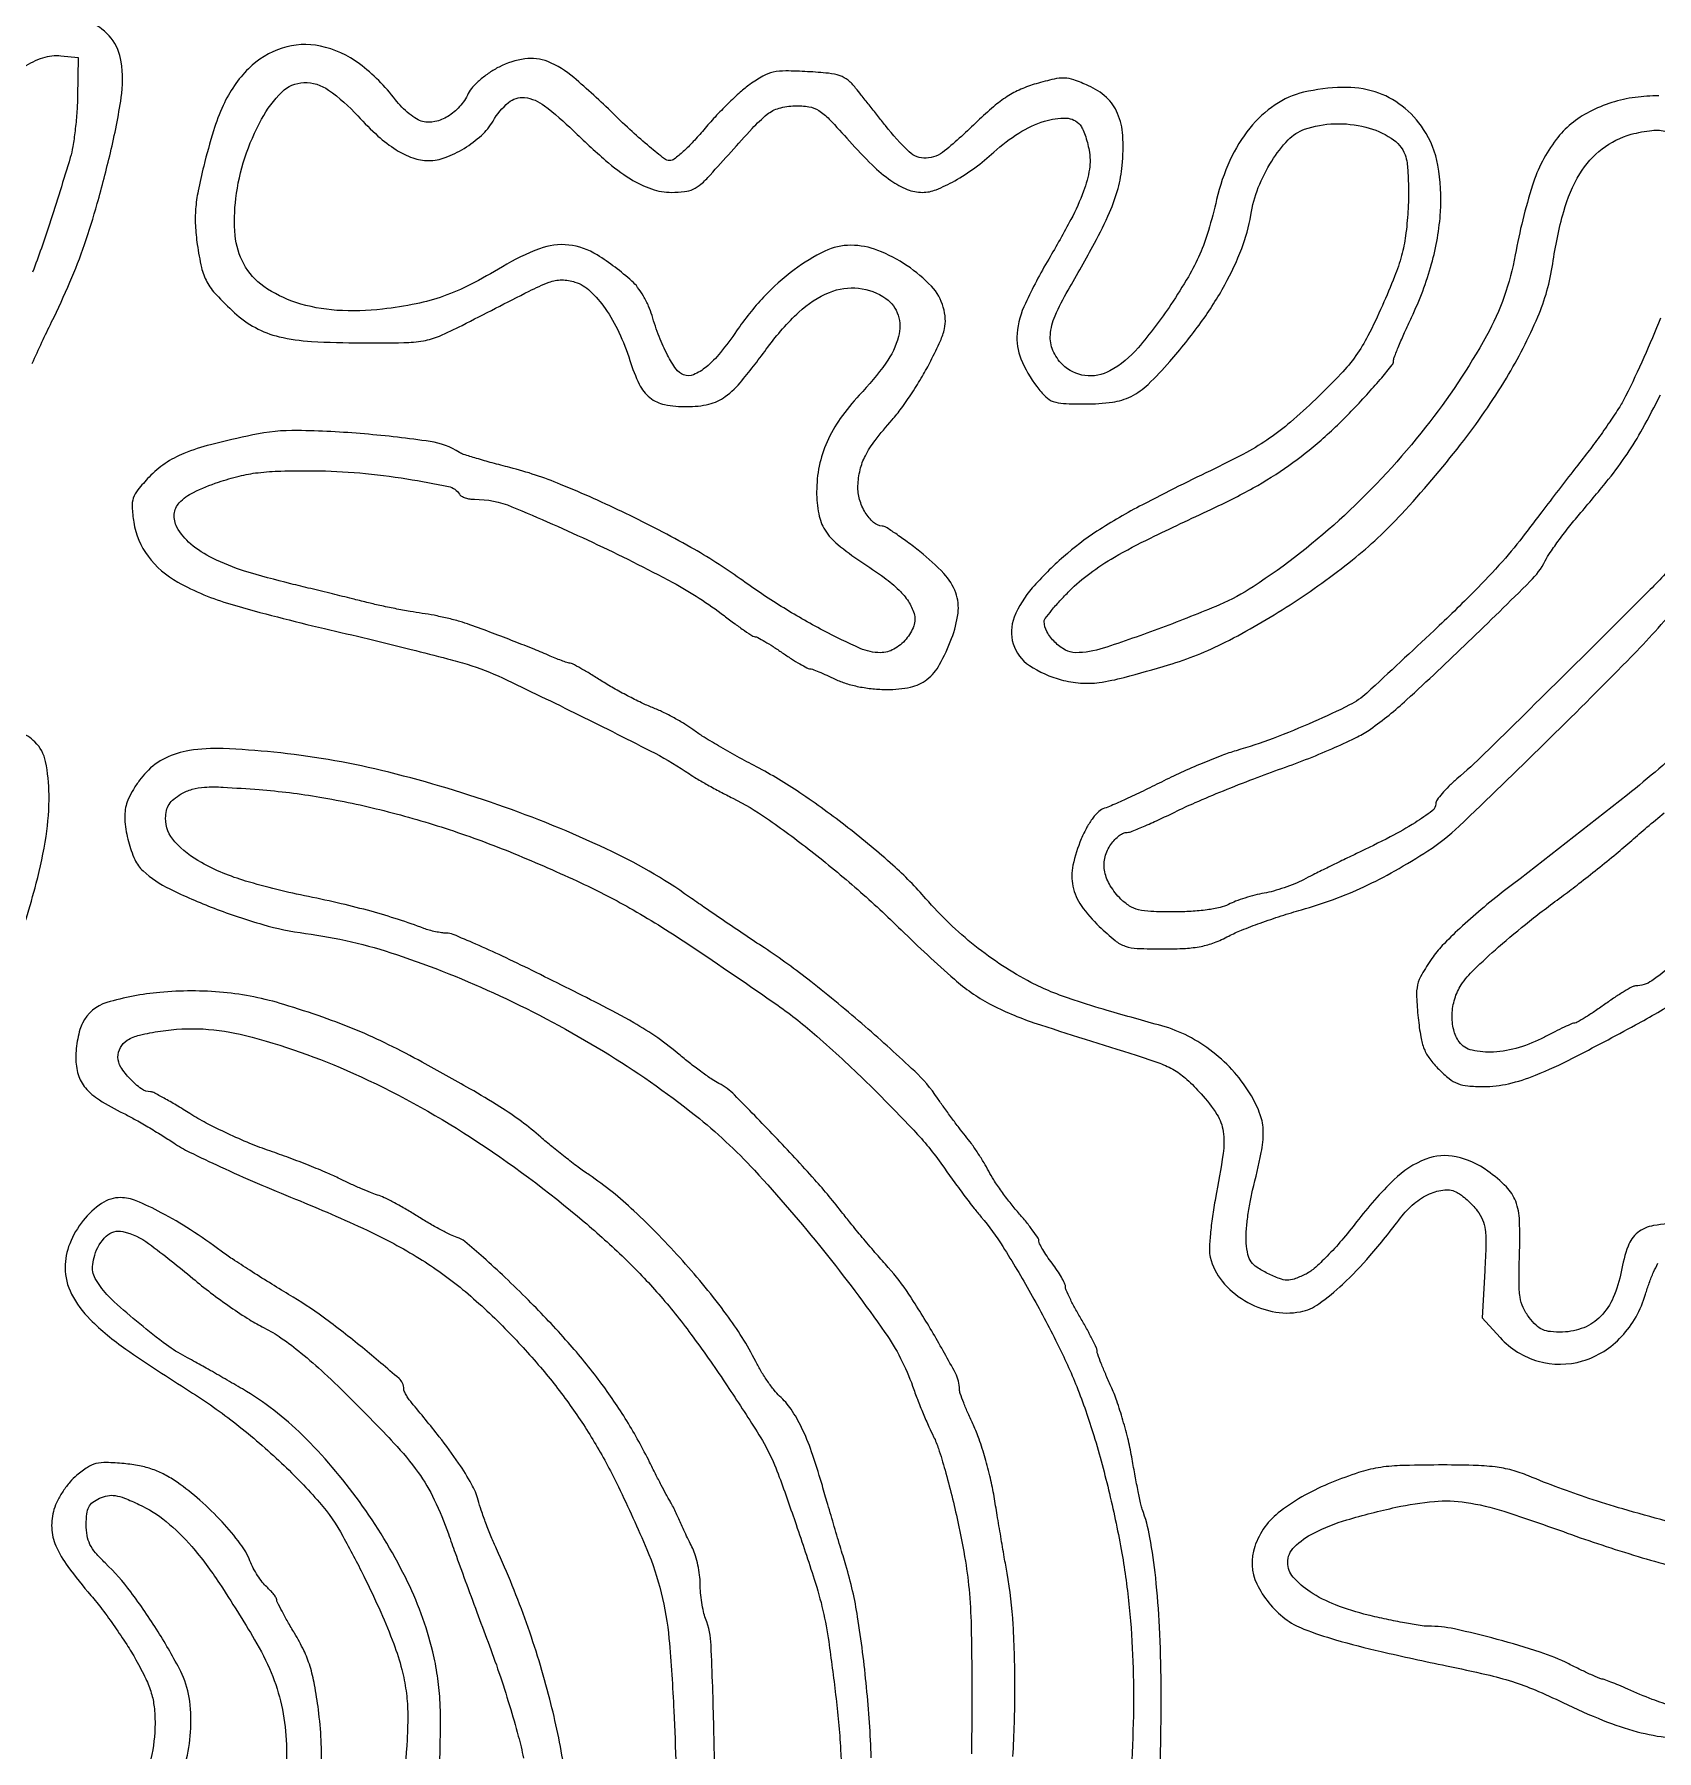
# Model space of a CAD drawing. Extents: x 0 to 2791, y 427 to 2463.
# Drawn here: x 1089.2 to 1395.7, y 1217.5 to 1541.9 of the extents above; entities that cross this region are included whole.
import ezdxf

# ---------------------------------------------------------------- set-up
doc = ezdxf.new("R2010")
doc.units = 0

msp = doc.modelspace()

# ---------------------------------------------------------------- linework, layer by layer
for points in [[(1088.799782, 1479.675, -0.004615), (1090.626497, 1483.687622, -0.005234), (1092.453544, 1487.5, 0.013287), (1095.927694, 1495.059292, 0.017435), (1098.670223, 1502.143661, 0.015948), (1101.085651, 1509.880842, 0.008728), (1103.575135, 1519.5, 0.021204), (1105.612748, 1529.904638, 0.075424), (1105.615616, 1536.678229, 0.128557), (1103.702063, 1541.131384, 0.129856), (1099.860035, 1544.057976, 0.122947)], [(1087.220517, 1535.721212, -0.066427), (1090.814666, 1537.442285, -0.102829), (1094.223721, 1537.815318), (1097.5, 1537.5), (1097.353518, 1530.078678, -0.013353), (1097.207573, 1526.938292, -0.011399), (1096.890081, 1523.639257, -0.01155), (1096.463461, 1520.651684, -0.031745), (1095.981559, 1518.578678, -0.00517), (1092.058965, 1505.996895, -0.01294), (1088.865122, 1496.922899, -0.013113)], [(1396.094999, 1530.236901, 0.036722), (1391.661361, 1529.954076, 0.083846), (1383.017273, 1527.238272, 0.112579), (1376.736331, 1521.991472, 0.085953), (1372.257438, 1513.370861, 0.032784), (1369.000998, 1500.186246, -0.082658), (1363.559876, 1484.879362, -0.040435), (1352.052599, 1467.592331, -0.038328), (1336.716874, 1450.956257, -0.042397), (1319.5, 1437.464448, -0.044667), (1313.090746, 1434.04035, -0.011459), (1302.163333, 1429.695142, -0.009452), (1291.123787, 1425.831592, -0.079604), (1285.933597, 1425, -0.127735), (1283.995889, 1425.503238, -0.068661), (1282.010136, 1426.998131, -0.068742), (1280.50606, 1428.972036, -0.129175), (1280, 1430.898162, -0.164588), (1280.197028, 1431.480498, -0.00923), (1281.400917, 1432.997077, -0.013398), (1282.941978, 1434.767614, -0.009357), (1284.769078, 1436.683345, -0.03838), (1288.592442, 1439.993902, -0.028652), (1293.260037, 1443.049481, -0.017749), (1300.068623, 1446.653565, -0.004376), (1311.5, 1452.071607, 0.018536), (1319.479357, 1456.134063, 0.026409), (1326.212992, 1460.363133, 0.027182), (1332.315682, 1465.177663, 0.02148), (1338.381395, 1471.003776, 0.006468), (1341.300858, 1474.13977, 0.009671), (1343.762035, 1476.960798, 0.005157), (1345.753272, 1479.384665, 0.17099), (1346, 1480.085041, -0.09273), (1346.135505, 1480.809401, -0.005046), (1347.000065, 1482.974269, -0.007712), (1348.100307, 1485.537405, -0.005545), (1349.404478, 1488.366256, 0.042297), (1353.188026, 1498.463077, 0.052471), (1354.87614, 1508.348189, 0.05978), (1354.392107, 1517.120256, 0.102876), (1351.691616, 1523.889813, 0.079913), (1347.608401, 1528.325099, 0.092008), (1342.522518, 1530.996945, 0.081935), (1336.335229, 1531.848144, 0.049942), (1329, 1530.914582, 0.094628), (1323.613783, 1528.540925, 0.071528), (1318.859348, 1524.141873, 0.063622), (1315.080545, 1518.037804, 0.049881), (1312.572977, 1510.65844, -0.01486), (1311.023273, 1504.776276, -0.030738), (1309.399768, 1500.31176, -0.030408), (1307.22936, 1496.049946, -0.014231), (1303.93745, 1490.802689, -0.029307), (1297.762239, 1482.634785, -0.08997), (1292.414389, 1478.262307, -0.160075), (1287.704232, 1477.363896, -0.165593), (1283.454545, 1479.454545, -0.095826), (1281.653205, 1482.119864, -0.119877), (1281.165384, 1485.055902, -0.084184), (1282.055808, 1488.664121, -0.028661), (1284.495391, 1493.5, 0.006117), (1289.505698, 1502.409172, 0.022449), (1292.34966, 1508.219714, 0.034821), (1293.949508, 1512.732869, 0.045186), (1294.738108, 1517.04843, 0.037009), (1294.832053, 1522.760812, 0.085703), (1293.863694, 1526.924135, 0.107034), (1291.738005, 1529.947628, 0.082258), (1288.354497, 1532.167388, 0.019313), (1285.587222, 1533.265782, 0.075509), (1283.785562, 1533.609471, 0.067062), (1281.858618, 1533.423609, 0.013209), (1278.489972, 1532.540108, 0.032372), (1275.5717, 1531.482683, 0.039181), (1273.003689, 1530.11071, 0.034063), (1270.415645, 1528.195452, 0.017056), (1267.406328, 1525.45151, -0.019637), (1261.175032, 1519.828334, -0.163075), (1257.676626, 1518.4651, -0.20627), (1254.502971, 1519.654478, -0.033951), (1250, 1524.610674, -0.000046), (1248.503958, 1526.500744, -0.000038), (1246.902602, 1528.524559, -0.000038), (1245.428528, 1530.388091, -0.000099), (1244.370561, 1531.726333, 0.054056), (1242.930051, 1533.191916, 0.089881), (1241.420196, 1534.030012, 0.056692), (1239.255819, 1534.500833, 0.011122), (1235.279775, 1534.814349, 0.011901), (1231.149889, 1534.949211, 0.056508), (1228.801486, 1534.703966, 0.072899), (1226.858148, 1533.966962, 0.027941), (1224.409214, 1532.418283, 0.028156), (1222.573463, 1530.945711, 0.011314), (1220.229611, 1528.740267, 0.011154), (1217.805788, 1526.245012, 0.013857), (1215.670314, 1523.814433, -0.015193), (1213.703189, 1521.587496, -0.020583), (1211.78695, 1519.70799, -0.018055), (1210.113617, 1518.302975, -0.167118), (1209.232462, 1518, -0.167495), (1208.24778, 1518.33938, -0.007635), (1205.434689, 1520.609974, -0.01203), (1202.151049, 1523.480754, -0.008264), (1198.562148, 1526.885017, 0.01673), (1191.103772, 1533.723571, 0.080371), (1186.200225, 1536.717944, 0.133474), (1181.891977, 1537.248094, 0.08258), (1177, 1535.693318, 0.031694), (1175.180978, 1534.613108, 0.02815), (1173.436052, 1533.271315, 0.029219), (1172.003354, 1531.881411, 0.073023), (1171.18656, 1530.678104, -0.068446), (1169.542111, 1528.207351, -0.074635), (1167.33384, 1526.355323, -0.082501), (1164.889267, 1525.366828, -0.116913), (1162.552253, 1525.397529, -0.077554), (1161.421087, 1525.876715, -0.030152), (1160.029796, 1526.861143, -0.028963), (1158.624994, 1528.128427, -0.031837), (1157.422888, 1529.512212, 0.068269), (1150.630752, 1536.270035, 0.110017), (1143.23444, 1539.638772, 0.130459), (1136.014057, 1539.268634, 0.119417), (1129.649469, 1535.380663, 0.046043), (1126.984607, 1532.169472, 0.042586), (1124.872706, 1528.442572, 0.033133), (1123.037834, 1523.629025, 0.014041), (1121.194982, 1516.966824, 0.010999), (1120.147041, 1512.275887, 0.028984), (1119.667205, 1508.866931, 0.034169), (1119.625076, 1505.763825, 0.021424), (1119.978896, 1502.149305, 0.02048), (1120.778515, 1497.789063, 0.069193), (1121.797729, 1495.085345, 0.064796), (1123.551547, 1492.67017, 0.016475), (1127, 1489.256255, 0.063371), (1130.94863, 1486.432255, 0.065269), (1135.440233, 1484.721476, 0.044351), (1141.550365, 1483.829723, 0.013146), (1151.000964, 1483.546223, 0.005044), (1158.987247, 1483.597264, 0.038897), (1162.707807, 1483.94891, 0.057686), (1165.733129, 1484.842597, 0.018265), (1170.000964, 1486.846617, -0.001167), (1182.677336, 1493.336818, -0.025939), (1186.455283, 1495.019399, -0.09243), (1188.82975, 1495.458336, -0.079474), (1191.339889, 1495.052841, -0.109885), (1194.206407, 1493.34365, -0.050829), (1197.058354, 1490.043476, -0.043765), (1199.644188, 1485.564946, -0.032708), (1201.710506, 1480.249436, 0.035363), (1203.492238, 1475.737014, 0.111403), (1205.497338, 1473.199085, 0.122966), (1208.274235, 1471.906818, 0.04775), (1212.524424, 1471.5, 0.057133), (1216.642217, 1471.972066, 0.10203), (1219.725517, 1473.392256, 0.063569), (1222.879853, 1476.4021, 0.011878), (1227.779427, 1482.739784, -0.044541), (1233.627771, 1489.362541, -0.092176), (1239.400407, 1493.09986, -0.124905), (1244.929583, 1493.891465, -0.128819), (1250.09563, 1491.931906, -0.161765), (1252.39269, 1488.789815, -0.14585), (1252.476976, 1484.750001, -0.089025), (1250.066475, 1479.713411, -0.033404), (1245.062165, 1473.659247, 0.035743), (1241.466276, 1469.267344, 0.049638), (1238.961302, 1464.845489, 0.053173), (1237.4956, 1460.269577, 0.050978), (1237, 1455.421326, 0.046369), (1237.3903, 1451.221748, 0.095163), (1238.596238, 1448.15897, 0.080265), (1241.003576, 1445.441954, 0.025998), (1245.345746, 1442.252094, -0.011909), (1249.782678, 1439.181189, -0.036437), (1252.574774, 1436.819502, -0.053739), (1254.333988, 1434.681474, -0.071671), (1255.399237, 1432.407128, -0.160543), (1255.343992, 1430.050504, -0.091662), (1253.903366, 1427.56115, -0.087852), (1251.594834, 1425.66317, -0.12892), (1249.065563, 1425, -0.104925), (1245.216827, 1425.816645, -0.016627), (1238.230184, 1429.20381, -0.018232), (1230.320839, 1433.744255, -0.016925), (1222.559663, 1438.956929, 0.028811), (1213.228765, 1444.907165, 0.014989), (1200.979826, 1451.285516, 0.014903), (1188.60819, 1456.814957, 0.035146), (1179.02111, 1459.99461, -0.004143), (1175.703987, 1460.870883, -0.005713), (1172.741312, 1461.716334, -0.003724), (1170.272888, 1462.471403, -0.067596), (1169.528591, 1462.821155, 0.107852), (1163.96667, 1464.910869, 0.014746), (1151.569051, 1466.343385, 0.017498), (1138.892105, 1466.984805, 0.056345), (1130.5, 1466.168129, 0.009724), (1122.47633, 1464.297668, 0.034415), (1117.454468, 1462.648628, 0.051877), (1113.892836, 1460.750069, 0.055291), (1110.881297, 1458.193472, 0.017035), (1108.746783, 1455.771452, 0.090286), (1107.89016, 1454.233647, 0.098079), (1107.665814, 1452.55191, 0.021928), (1107.975802, 1449.659449, 0.124763), (1110.688359, 1443.223118, 0.104085), (1116.300212, 1438.338011, 0.05703), (1126.326645, 1434.158877, 0.013293), (1144, 1429.563319, -0.002094), (1152.325086, 1427.596518, -0.00229), (1160.3875, 1425.616981, -0.002141), (1167.269812, 1423.862378, -0.011426), (1171, 1422.802823, -0.035719), (1177.641716, 1420.218966, -0.004074), (1192.130368, 1413.209916, -0.004261), (1206.471414, 1405.974843, -0.032443), (1212.952453, 1402.084389, 0.018331), (1214.306265, 1401.218867, 0.005619), (1216.411749, 1400.010725, 0.005615), (1218.800882, 1398.710278, 0.00612), (1221.151375, 1397.501484, -0.036325), (1227.558733, 1393.700867, -0.013957), (1235.891448, 1387.549646, -0.013524), (1244.753147, 1380.222887, -0.014483), (1253, 1372.588167, 0.013362), (1263.026121, 1363.264418, 0.058164), (1269.680647, 1358.651032, 0.042947), (1278.066145, 1355.064543, 0.005089), (1297.375951, 1348.918715, -0.014221), (1301.813566, 1347.416554, -0.045326), (1304.634364, 1346.069821, -0.05202), (1306.954756, 1344.342318, -0.023474), (1309.625951, 1341.641846, -0.0397), (1312.615315, 1337.739187, -0.109582), (1313.815358, 1334.511889, -0.071411), (1313.794876, 1330.310057, -0.010465), (1312.363352, 1321.888966, 0.011563), (1311.778863, 1318.404347, 0.013297), (1311.386973, 1315.054866, 0.012441), (1311.201939, 1312.212113, 0.071627), (1311.356422, 1310.716038, 0.110907), (1313.638185, 1306.188432, 0.085267), (1317.8376, 1302.557339, 0.083594), (1323.093742, 1300.482149, 0.099895), (1328.409228, 1300.42847, 0.108736), (1331.889967, 1301.923345, 0.032798), (1336.363997, 1305.599737, 0.027103), (1341.539899, 1311.010821, 0.014708), (1347.326798, 1318.173104, -0.055181), (1349.898095, 1320.876193, -0.069369), (1352.820538, 1322.714997, -0.08284), (1355.664975, 1323.464968, -0.147018), (1358.021118, 1322.988698, -0.044033), (1358.85772, 1322.441293, -0.018526), (1359.882948, 1321.569906, -0.01816), (1360.916695, 1320.551699, -0.022539), (1361.798215, 1319.529399, -0.065083), (1362.816642, 1317.816977, -0.070146), (1363.328192, 1315.94306, -0.038813), (1363.461517, 1313.215472, -0.007052), (1363.244398, 1308.151742), (1362.737261, 1299.257328), (1366.148916, 1295.534567, 0.138388), (1373.340929, 1291.085946, 0.14324), (1381.694172, 1291.132938, 0.134422), (1389.095359, 1295.746469, 0.116328), (1393.611271, 1303.734763, -0.016802), (1394.307339, 1305.860016, -0.017783), (1395.132837, 1307.89322, -0.017688), (1395.965085, 1309.587418, -0.073486)], [(1400.52883, 1317.209263, 0.031624), (1395.11711, 1316.704876, 0.130287), (1392.132621, 1315.388962, 0.139741), (1390.306092, 1312.823552, 0.038458), (1388.999321, 1307.992286, -0.054549), (1387.514512, 1303.12817, -0.091315), (1385.15185, 1299.579452, -0.104487), (1381.937237, 1297.412785, -0.090993), (1377.955288, 1296.591661, -0.027153), (1375.669268, 1296.665793, -0.080528), (1374.152689, 1297.048874, -0.089863), (1372.929283, 1297.86337, -0.039415), (1371.632858, 1299.32554, -0.054997), (1370.504854, 1301.221429, -0.068076), (1369.916173, 1303.18774, -0.039739), (1369.706188, 1305.963224, -0.007522), (1369.802555, 1311.043082, 0.01668), (1369.806883, 1317.652816, 0.081822), (1369.082239, 1321.302854, 0.107384), (1367.319922, 1324.032987, 0.039202), (1363.797984, 1327.03138, 0.102403), (1357.825854, 1329.718585, 0.148342), (1352.096566, 1329.283412, 0.102668), (1346.070235, 1325.378382, 0.033697), (1339.032157, 1317.415785, -0.012945), (1336.208259, 1313.940552, -0.016978), (1333.444041, 1310.926602, -0.017831), (1330.984381, 1308.593577, -0.07018), (1329.244941, 1307.445991, -0.024605), (1327.210613, 1306.600561, -0.094959), (1325.865324, 1306.38992, -0.086773), (1324.475134, 1306.682086, -0.018586), (1322.212784, 1307.685422, -0.028544), (1320.184587, 1308.824362, -0.097268), (1319.094513, 1309.865976, -0.101172), (1318.50231, 1311.219092, -0.032315), (1318.180487, 1313.403441, -0.036032), (1318.161975, 1315.323751, -0.014306), (1318.401731, 1317.95111, -0.014071), (1318.823246, 1320.783187, -0.017166), (1319.382337, 1323.403441, 0.010484), (1320.997267, 1330.505648, 0.053822), (1321.380224, 1334.52142, 0.083049), (1320.812509, 1337.673775, 0.046544), (1319.160372, 1341.211356, 0.048166), (1315.929041, 1345.678787, 0.046135), (1311.859513, 1349.516857, 0.046653), (1307.204005, 1352.505442, 0.051906), (1302.235152, 1354.454051, -0.002517), (1291.923706, 1357.363945, -0.01016), (1285.678789, 1359.298467, -0.016373), (1281.266402, 1360.926445, -0.023761), (1277.5, 1362.670772, -0.024993), (1272.119628, 1365.831954, -0.022837), (1266.911061, 1369.604509, -0.022696), (1262.035423, 1373.862671, -0.023871), (1257.651354, 1378.477301, 0.032206), (1251.408791, 1384.832728, 0.017037), (1242.9254, 1391.918883, 0.016975), (1233.825151, 1398.524487, 0.027594), (1225.629802, 1403.423187, -0.005776), (1222.004339, 1405.380947, -0.005876), (1218.445846, 1407.41104, -0.005727), (1215.394125, 1409.247171, -0.024048), (1213.629802, 1410.457291, 0.025118), (1212.109988, 1411.494936, 0.01263), (1210.097504, 1412.65676, 0.012509), (1207.951501, 1413.755763, 0.018109), (1206, 1414.608738, -0.01798), (1203.905687, 1415.523491, -0.008719), (1201.293798, 1416.834505, -0.008635), (1198.618134, 1418.295896, -0.012301), (1196.298037, 1419.692235, 0.005244), (1194.257887, 1420.959651, 0.007677), (1192.434121, 1422.028344, 0.004161), (1190.879448, 1422.890577, 0.125161), (1190.449166, 1423, -0.079369), (1190.045843, 1423.064429, -0.007004), (1189.066643, 1423.400728, -0.009025), (1187.90519, 1423.841726, -0.006907), (1186.651129, 1424.364182, 0.005806), (1183.609953, 1425.639041, 0.003242), (1179.880597, 1427.123633, 0.003029), (1175.75803, 1428.705146, 0.002786), (1171.5, 1430.282065, 0.018956), (1169.610191, 1430.889922, 0.009787), (1167.20625, 1431.513276, 0.009715), (1164.705966, 1432.058528, 0.01451), (1162.5, 1432.428728, -0.009381), (1160.190056, 1432.792059, -0.005033), (1157.353125, 1433.322491, -0.00501), (1154.46936, 1433.921861, -0.007818), (1152, 1434.501557, 0.001003), (1149.277935, 1435.179855, 0.00039), (1145.511524, 1436.107252, 0.000386), (1141.431977, 1437.105032, 0.00048), (1137.634976, 1438.026739, -0.015742), (1128.927821, 1440.423979, -0.04046), (1122.871035, 1442.850303, -0.057614), (1118.739704, 1445.539322, -0.097626), (1116.140485, 1448.726968, -0.143882), (1115.636286, 1451.168779, -0.167347), (1116.585424, 1453.330047, -0.095599), (1119.263066, 1455.301926, -0.028419), (1123.989379, 1457.229878, -0.022619), (1127.862856, 1458.365812, -0.030318), (1131.463187, 1459.018783, -0.02353), (1135.752867, 1459.32707, -0.007932), (1142.023877, 1459.382438, -0.020192), (1150.676044, 1458.971912, -0.018106), (1159.590093, 1457.860881, -0.011767), (1167.456356, 1456.399045, -0.205301), (1169.539469, 1454.936139, 0.129206), (1169.917927, 1454.576264, 0.045856), (1170.608081, 1454.274991, 0.041777), (1171.462389, 1454.069145, 0.038253), (1172.364845, 1454, -0.098869), (1179.410185, 1452.59312, -0.010708), (1194.659377, 1445.863425, -0.013853), (1209.816969, 1438.264173, -0.041195), (1219.562699, 1431.951628, 0.006398), (1221.578054, 1430.437528, 0.00935), (1223.393832, 1429.160791, 0.005376), (1224.943558, 1428.137967, 0.144142), (1225.412196, 1428, -0.127146), (1225.874089, 1427.880615, -0.006726), (1227.206813, 1427.11875, -0.010228), (1228.776652, 1426.149291, -0.00724), (1230.5, 1425, 0.007653), (1232.229971, 1423.84836, 0.010551), (1233.820321, 1422.871283, 0.007452), (1235.169803, 1422.107698, 0.115168), (1235.680175, 1421.966069, -0.079823), (1236.189835, 1421.862399, -0.006832), (1237.434176, 1421.374539, -0.008893), (1238.908199, 1420.742461, -0.006776), (1240.5, 1420, 0.037242), (1242.555088, 1419.189798, 0.025768), (1244.977765, 1418.572325, 0.024434), (1247.609734, 1418.176759, 0.023621), (1250.297749, 1418.033931, 0.053484), (1254.745042, 1418.484704, 0.115338), (1257.844183, 1419.93442, 0.100544), (1260.238645, 1422.758943, 0.034503), (1262.503599, 1427.648596, 0.059297), (1263.7137, 1432.460847, 0.119963), (1263.283985, 1436.320315, 0.102262), (1261.043344, 1439.946481, 0.035713), (1256.5, 1444.1125, 0.007651), (1254.121808, 1445.940778, 0.010748), (1251.94084, 1447.493216, 0.007265), (1250.083769, 1448.71678, 0.12822), (1249.404988, 1448.936464, -0.168827), (1247.737475, 1449.626698, -0.074821), (1246.192946, 1451.48112, -0.067512), (1245.113398, 1453.962952, -0.078423), (1244.808157, 1456.516982, -0.048353), (1245.219995, 1459.567231, -0.061643), (1246.202935, 1462.227209, -0.045913), (1248.044797, 1465.108012, -0.014993), (1251.260939, 1469, 0.023398), (1253.014463, 1471.196141, 0.01167), (1255.034611, 1474.125833, 0.011558), (1256.989426, 1477.263172, 0.016684), (1258.558598, 1480.130494, 0.010279), (1260.385178, 1483.942751, 0.049095), (1261.162155, 1486.224928, 0.076117), (1261.309682, 1488.110198, 0.048927), (1260.93436, 1490.275557, 0.12308), (1258.693583, 1494.241135, 0.054985), (1254.083694, 1498.137234, 0.054166), (1248.561912, 1501.037189, 0.094118), (1243.492281, 1502, 0.111708), (1238.53692, 1500.878902, 0.049432), (1232.762944, 1497.388137, 0.04425), (1226.963307, 1492.187497, 0.03872), (1221.879125, 1485.822003, -0.02148), (1218.826568, 1481.717863, -0.048936), (1216.112738, 1478.975953, -0.071868), (1213.766455, 1477.53981, -0.19548), (1211.854919, 1477.502179, -0.148543), (1210.458014, 1478.58932, -0.031671), (1208.827672, 1481.241281, -0.029971), (1207.237397, 1484.72753, -0.022688), (1205.903534, 1488.716901, 0.03613), (1205.2536, 1490.500006, 0.026577), (1204.29161, 1492.371058, 0.027074), (1203.185387, 1494.051531, 0.052622), (1202.101629, 1495.234978, 0.040046), (1195.535275, 1500.166345, 0.113981), (1190.171077, 1502.046451, 0.118582), (1184.65548, 1501.34816, 0.045211), (1177.641628, 1497.939681, -0.017101), (1171.579213, 1494.560402, -0.033536), (1166.50856, 1492.372958, -0.035035), (1161.339145, 1490.941256, -0.020573), (1155, 1489.924738, -0.046158), (1146.327751, 1489.702575, -0.06216), (1138.624554, 1491.190425, -0.073239), (1132.570032, 1494.198998, -0.117876), (1128.751788, 1498.476474, -0.101924), (1127.146014, 1503.839575, -0.052678), (1127.268941, 1510.868358, -0.048108), (1128.97401, 1518.533273, -0.046076), (1132.128614, 1525.84905, -0.072585), (1135.967092, 1530.960459, -0.189595), (1140.113111, 1532.747782, -0.164589), (1144.791487, 1531.331419, -0.052304), (1150.319496, 1526.43642, 0.022831), (1154.120143, 1522.649424, 0.043823), (1157.542073, 1520.046139, 0.055675), (1160.701345, 1518.514072, 0.085279), (1163.693476, 1518, 0.089913), (1166.846129, 1518.571549, 0.048221), (1170.410122, 1520.315425, 0.047603), (1173.654606, 1522.764308, 0.074151), (1175.856185, 1525.480825, -0.081116), (1178.770236, 1528.976376, -0.211147), (1181.833306, 1529.916567, -0.135803), (1185.583485, 1528.382394, -0.028346), (1191, 1523.679903, 0.013931), (1197.135285, 1518.035289, 0.038964), (1201.826649, 1514.55678, 0.056434), (1205.813928, 1512.64356, 0.083854), (1209.624315, 1512, 0.029831), (1212.014784, 1512.142746, 0.075844), (1213.685254, 1512.606296, 0.075407), (1215.147138, 1513.548721, 0.029235), (1216.861396, 1515.25, -0.002139), (1224.83057, 1524.065442, -0.036442), (1227.664597, 1526.751751, -0.103928), (1229.898027, 1527.91076, -0.061416), (1232.880331, 1528.358115, -0.045287), (1235.536682, 1528.187084, -0.105098), (1237.392984, 1527.479374, -0.059539), (1239.382978, 1525.828235, -0.007459), (1243.186563, 1521.698734, 0.016698), (1247.498591, 1517.187391, 0.040549), (1251.037511, 1514.245483, 0.056513), (1254.123638, 1512.561215, 0.09697), (1256.990178, 1512, 0.096109), (1259.597483, 1512.505841, 0.032402), (1263.102611, 1514.190535, 0.030277), (1266.896904, 1516.64055, 0.02745), (1270.5, 1519.606902, -0.045763), (1275.230264, 1523.219307, -0.063808), (1280.058042, 1525.452702, -0.083409), (1284.16456, 1526.028965, -0.216587), (1286.788069, 1524.75, -0.068223), (1287.230151, 1524.03598, -0.019594), (1287.712255, 1522.825296, -0.019327), (1288.154076, 1521.402697, -0.019447), (1288.483696, 1519.953137, -0.085875), (1288.531302, 1516.393282, -0.049409), (1287.43933, 1512.233179, -0.033041), (1285.039593, 1506.880956, -0.010968), (1280.843075, 1499.36948, 0.022895), (1276.432918, 1491.013691, 0.086972), (1274.885198, 1485.340882, 0.120914), (1275.604276, 1480.511708, 0.065877), (1278.600093, 1475.279883, 0.033766), (1280.281238, 1473.359662, 0.111048), (1281.697075, 1472.466099, 0.075475), (1283.648081, 1472.088587, 0.010363), (1287.800891, 1472.006589, 0.033261), (1292.877506, 1472.349686, 0.083133), (1296.416554, 1473.443909, 0.07449), (1299.630966, 1475.711892, 0.022933), (1303.736799, 1480.016394, 0.02232), (1309.594899, 1487.391045, 0.030481), (1314.142365, 1494.553111, 0.034361), (1317.318964, 1501.369929, 0.051556), (1319.032649, 1507.7006, -0.052828), (1320.454203, 1512.899742, -0.046929), (1322.975618, 1517.910001, -0.05001), (1326.072425, 1521.900444, -0.119428), (1329.202645, 1523.920798, -0.076135), (1334.858726, 1524.970217, -0.070209), (1340.736861, 1524.328665, -0.078567), (1345.57645, 1522.249856, -0.160127), (1348.182688, 1519.096646, -0.066878), (1348.548184, 1517.600485, -0.013868), (1348.760477, 1514.894902, -0.014338), (1348.830102, 1511.715658, -0.013088), (1348.722096, 1508.439192, -0.018362), (1348.276473, 1503.804072, -0.032991), (1347.523193, 1500.059653, -0.028418), (1346.202763, 1496.092464, -0.010224), (1343.892418, 1490.606157, -0.012717), (1341.163894, 1484.876742, -0.03727), (1338.900702, 1481.138483, -0.035759), (1336.056418, 1477.694959, -0.010978), (1331.293451, 1472.917001, -0.013044), (1326.530046, 1468.576947, -0.027406), (1322.569783, 1465.515773, -0.026772), (1318.239914, 1462.862827, -0.011887), (1312.273497, 1459.813997, 0.007398), (1298.580868, 1452.971394, 0.025186), (1289.97255, 1447.943957, 0.035678), (1283.624048, 1443.115046, 0.031649), (1277.75, 1437.247119, 0.085347), (1274.338044, 1431.711466, 0.173377), (1274.1426, 1426.669013, 0.170716), (1277.19574, 1422.591976, 0.082357), (1283.214954, 1419.864096, 0.046901), (1286.849183, 1419.24986, 0.053148), (1290.381279, 1419.364685, 0.031097), (1295.102673, 1420.326033, 0.005999), (1303.5, 1422.695703, 0.046573), (1314.19748, 1426.969876, 0.0253), (1326.466686, 1434.056562, 0.025077), (1338.245567, 1442.546215, 0.037774), (1347.5, 1451.170613, 0.02061), (1358.679924, 1464.339371, 0.029889), (1367.326282, 1476.898736, 0.034622), (1373.249368, 1488.445961, 0.065486), (1376.074681, 1498.5, -0.031625), (1378.146196, 1508.393959, -0.068924), (1381.210853, 1515.49854, -0.09105), (1385.421503, 1520.237097, -0.100255), (1390.908732, 1522.975424, -0.037649), (1394.830816, 1523.720655, -0.104138), (1397.613826, 1523.455413, -0.140145)], [(1396.425335, 1488.240627, -0.020898), (1389.857133, 1473.5, -0.025654), (1388.729656, 1471.495007, -0.008095), (1386.84625, 1468.61875, -0.00806), (1384.63825, 1465.473398, -0.008861), (1382.39703, 1462.5, 0.001463), (1379.867179, 1459.245018, 0.000781), (1376.757115, 1455.20625, 0.000777), (1373.594039, 1451.072063, 0.001212), (1370.883499, 1447.5, -0.019954), (1366.564027, 1442.230003, -0.013879), (1361.294207, 1436.621309, -0.008667), (1353.655153, 1429.192453, -0.002172), (1340.93227, 1417.345314, -0.070844), (1337.70694, 1415.119876, -0.01188), (1330.890085, 1411.920921, -0.013731), (1323.242198, 1408.799142, -0.019296), (1316.249416, 1406.470177, 0.020798), (1313.555542, 1405.563984, 0.007734), (1309.845898, 1404.075608, 0.007648), (1305.845775, 1402.325987, 0.009165), (1302.137548, 1400.553223, -0.003607), (1298.673435, 1398.849606, -0.004408), (1295.408374, 1397.308374, -0.003705), (1292.644065, 1396.057952, -0.031029), (1291.359043, 1395.58107, 0.114094), (1290.317019, 1394.983727, 0.044597), (1289.19937, 1393.744694, 0.036859), (1288.07461, 1391.994227, 0.022798), (1287.006425, 1389.793297, 0.048485), (1285.422375, 1384.837346, 0.104195), (1285.4031, 1380.845724, 0.104128), (1286.996011, 1377.183963, 0.048381), (1290.408377, 1373.25, 0.016933), (1293.388272, 1370.60606, 0.089067), (1295.285575, 1369.534287, 0.074467), (1297.582661, 1369.097556, 0.009806), (1302.556462, 1369, 0.013511), (1306.685171, 1369.111586, 0.03528), (1309.629549, 1369.480279, 0.042655), (1312.152933, 1370.206875, 0.029412), (1314.864672, 1371.432291, -0.025182), (1317.26309, 1372.540632, -0.008784), (1320.816915, 1373.898469, -0.008698), (1324.787476, 1375.258478, -0.010039), (1328.618442, 1376.41223, 0.020052), (1334.651903, 1378.36187, 0.02097), (1340.418506, 1380.763193, 0.019778), (1346.253798, 1383.77198, 0.014398), (1352.5, 1387.553672, 0.047685), (1358.368745, 1392.188913, 0.002882), (1374.501457, 1407.818667, 0.004484), (1390.187177, 1423.469879, 0.017804), (1399.381075, 1433.5, -0.001664)], [(1399.44776, 1442.201997, -0.014094), (1393.748937, 1436.176778, -0.001185), (1378.567756, 1421.078073, -0.001017), (1363.137551, 1405.866298, -0.017912), (1357.959164, 1401.134011, 0.017769), (1356.443067, 1399.749317, 0.023119), (1355.163005, 1398.372238, 0.021735), (1354.222376, 1397.158269, 0.155164), (1354, 1396.458936, -0.235989), (1353.32629, 1395.111012, -0.020452), (1350.06931, 1392.868889, -0.020691), (1345.37785, 1390.17883, -0.009239), (1339, 1387.012778, 0.00204), (1336.254803, 1385.69894, 0.001759), (1333.38125, 1384.296736, 0.001771), (1330.78405, 1383.006602, 0.005136), (1329, 1382.089452, -0.024491), (1327.372974, 1381.331116, -0.01442), (1325.363276, 1380.578465, -0.014406), (1323.306922, 1379.940802, -0.023807), (1321.534555, 1379.536501, 0.018893), (1319.816337, 1379.162269, 0.013627), (1317.930584, 1378.621061, 0.013796), (1316.16352, 1378.007238, 0.028841), (1314.834215, 1377.414269, -0.06409), (1313.233159, 1376.831209, -0.021297), (1310.770837, 1376.386573, -0.019412), (1307.793248, 1376.096107, -0.014607), (1304.504205, 1376, -0.009454), (1300.1518, 1376.0823, -0.049751), (1297.78679, 1376.40891, -0.082162), (1296.116285, 1377.116384, -0.055265), (1294.495213, 1378.413878, -0.057927), (1292.486638, 1380.950849, -0.087847), (1291.448807, 1383.559058, -0.09979), (1291.437215, 1386.114938, -0.096713), (1292.412816, 1388.507285, -0.036032), (1293.141081, 1389.46116, -0.039689), (1293.977334, 1390.267765, -0.043314), (1294.794763, 1390.828734, -0.129433), (1295.445277, 1391, 0.093391), (1296.336963, 1391.168017, 0.006379), (1298.73285, 1392.139556, 0.008942), (1301.571927, 1393.393414, 0.006586), (1304.672224, 1394.879338, -0.012937), (1308.539306, 1396.672736, -0.005371), (1313.849546, 1398.903003, -0.00531), (1319.59289, 1401.172099, -0.00683), (1324.921975, 1403.129338, 0.009902), (1329.994241, 1405.027706, 0.010045), (1334.962989, 1407.11687, 0.009878), (1339.209046, 1409.104763, 0.040031), (1341.660526, 1410.56639, 0.031353), (1348.464692, 1416.072496, 0.005935), (1360.098264, 1427.01717, 0.003625), (1371.845106, 1438.499601, 0.079753), (1374.662684, 1442.361055, -0.032179), (1375.611618, 1443.960297, -0.00892), (1377.30257, 1446.340435, -0.008967), (1379.318014, 1448.972597, -0.009284), (1381.403867, 1451.5, 0.007909), (1386.634717, 1457.802773, 0.020689), (1390.126999, 1462.537251, 0.022373), (1393.059299, 1467.326125, 0.010725), (1396.409564, 1473.710809, 0.032631)], [(1085.402532, 1368.030634, 0.020719), (1089.56287, 1381.43017, 0.026887), (1091.411798, 1390.284751, 0.040371), (1091.974544, 1398.153643, 0.048022), (1091.313209, 1404.412496, 0.147086), (1089.314459, 1408.129986, 0.119033), (1086.364783, 1409.932149, 0.05461)], [(1401.875502, 1408.23847, -0.021084), (1390.191983, 1398.15205, -0.003581), (1366.989975, 1380.038955, 0.011002), (1362.556631, 1376.470839, 0.01284), (1358.512443, 1372.885241, 0.013561), (1355.209775, 1369.630016, 0.041699), (1353.232483, 1367.195661, 0.017938), (1351.32869, 1364.178819, 0.075492), (1350.543824, 1362.192885, 0.068908), (1350.348166, 1359.977191, 0.013418), (1350.654854, 1355.96837, 0.016131), (1351.14463, 1352.374507, 0.053698), (1351.790826, 1350.084229, 0.066128), (1352.829873, 1348.245508, 0.034282), (1354.562346, 1346.25, 0.028076), (1356.523574, 1344.490749, 0.076637), (1358.134428, 1343.564043, 0.070862), (1360.022642, 1343.126731, 0.021529), (1362.964619, 1343, 0.05575), (1367.737741, 1343.533858, 0.040449), (1372.844483, 1345.13385, 0.023143), (1379.828973, 1348.343474, 0.004873), (1391.703172, 1354.628007, 0.014825), (1400.067558, 1359.485951, 0.022923)], [(1301.640814, 1207.602717, 0.013965), (1302.082037, 1230, 0.00974), (1301.782185, 1240.818006, 0.014958), (1301.06039, 1250.160614, 0.017176), (1299.974775, 1257.788768, 0.044996), (1298.523727, 1263.122013, -0.0362), (1298.258451, 1264.033519, -0.002961), (1297.753124, 1266.464909, -0.003962), (1297.189857, 1269.376878, -0.003039), (1296.618997, 1272.567038, 0.016305), (1295.895117, 1276.073201, 0.011679), (1294.867622, 1279.942459, 0.011813), (1293.714528, 1283.585468, 0.024712), (1292.612998, 1286.346673, -0.005686), (1291.61207, 1288.602394, -0.007823), (1290.767568, 1290.653313, -0.005297), (1290.107601, 1292.383687, -0.088676), (1290, 1292.985629, 0.108915), (1289.871126, 1293.570235, 0.007185), (1289.11875, 1295.134473, 0.010131), (1288.149148, 1296.983553, 0.007385), (1287, 1299, -0.008835), (1285.851023, 1301.029809, -0.011683), (1284.88125, 1302.919942, -0.009168), (1284.142609, 1304.520575, -0.103875), (1284, 1305.199615, 0.112794), (1283.858701, 1305.818006, 0.017119), (1283.265625, 1306.9475, 0.018442), (1282.457207, 1308.252484, 0.015026), (1281.5, 1309.588887, -0.012572), (1280.542634, 1310.91175, -0.016197), (1279.734375, 1312.175733, -0.014022), (1279.130757, 1313.258687, -0.120694), (1279, 1313.792488, 0.147951), (1278.831234, 1314.350346, 0.009902), (1277.868086, 1315.736222, 0.013575), (1276.622776, 1317.359817, 0.009713), (1275.146675, 1319.10921, -0.014043), (1273.54054, 1321.046504, -0.01092), (1271.900818, 1323.23833, -0.011072), (1270.461187, 1325.350297, -0.026123), (1269.508004, 1327, 0.017625), (1268.636235, 1328.569772, 0.010072), (1267.480025, 1330.404452, 0.010051), (1266.241066, 1332.205482, 0.016417), (1265.111329, 1333.674731, -0.008579), (1263.919846, 1335.175027, -0.004469), (1262.483429, 1337.083977, -0.004443), (1261.043645, 1339.070118, -0.006764), (1259.83226, 1340.82254, 0.056497), (1255.523192, 1345.895211, 0.009785), (1246.162249, 1354.343006, 0.011387), (1235.880445, 1362.860561, 0.021251), (1227.122987, 1369.199685, -0.001765), (1223.418822, 1371.666923, -0.001383), (1219.417377, 1374.368696, -0.001398), (1215.708534, 1376.903055, -0.003431), (1213, 1378.792505, 0.044961), (1197.264626, 1387.930052, 0.025164), (1176.744782, 1396.267358, 0.024773), (1154.769817, 1402.731171, 0.034047), (1134.473382, 1406.18325, 0.014843), (1124.841287, 1406.865549, 0.048979), (1118.493549, 1406.504317, 0.075408), (1113.962583, 1405.076589, 0.08996), (1110.362229, 1402.422597, 0.028717), (1109.091501, 1400.909998, 0.023863), (1107.915908, 1399.167743, 0.024521), (1106.992117, 1397.463949, 0.057964), (1106.522114, 1396.100684, 0.075923), (1106.323275, 1393.029283, 0.042067), (1106.963914, 1389.31922, 0.042241), (1108.17608, 1385.887073, 0.103801), (1109.745783, 1383.737787, 0.069937), (1114.771648, 1380.347218, 0.021608), (1123.162947, 1376.693758, 0.022215), (1132.369591, 1373.612062, 0.036526), (1140.406508, 1371.936325, -0.047738), (1157.60438, 1367.946833, -0.028334), (1177.162748, 1360.134939, -0.027365), (1196.746991, 1349.654419, -0.031596), (1214.107331, 1337.540124, -0.038521), (1225.238707, 1327.181969, -0.017175), (1238.301466, 1311.984782, -0.015887), (1249.899318, 1296.533654, -0.068642), (1255.137192, 1286.349987, 0.007953), (1256.049461, 1283.880686, 0.005932), (1257.130933, 1281.186037, 0.005999), (1258.211107, 1278.670026, 0.013556), (1259.102836, 1276.798425, -0.040356), (1260.019757, 1274.574574, -0.008233), (1261.254073, 1270.497022, -0.008624), (1262.532433, 1265.695958, -0.007998), (1263.678978, 1260.731829, -0.011067), (1265.107625, 1253.257257, -0.021218), (1265.864421, 1247.199816, -0.016147), (1266.215947, 1240.114333, -0.004011), (1266.323474, 1228.5, -0.004034), (1266.24398, 1216.865757, -0.016145)], [(1274.08816, 1216.353962, 0.014661), (1274.473567, 1229.008077, 0.01474), (1274.124538, 1241.316322, 0.029319), (1272.991764, 1251, -0.001173), (1272.457885, 1254.060169, -0.000584), (1271.794942, 1257.940625, -0.000579), (1271.11736, 1261.963098, -0.000851), (1270.531976, 1265.5, 0.017314), (1269.840572, 1268.965168, 0.012609), (1268.842641, 1272.765625, 0.012767), (1267.711851, 1276.325926, 0.027182), (1266.620722, 1279, -0.007731), (1265.623846, 1281.194997, -0.009989), (1264.780766, 1283.240963, -0.007993), (1264.140266, 1284.969258, -0.082907), (1264.009769, 1285.713916, 0.121093), (1263.216533, 1288.832709, 0.009646), (1259.033597, 1296.321994, 0.01402), (1254.406499, 1303.756861, 0.035937), (1250.540187, 1308.773941, -0.004397), (1248.331094, 1311.294577, -0.00319), (1245.914468, 1314.137911, -0.003222), (1243.654684, 1316.866864, -0.007037), (1241.966068, 1318.993416, 0.018322), (1236.645776, 1325.391569, 0.00784), (1229.096461, 1333.560519, 0.00477), (1221.472561, 1341.403763, 0.078023), (1218.529511, 1343.569068, -0.029667), (1217.243397, 1344.33633, -0.008454), (1215.342071, 1345.676901, -0.008482), (1213.242998, 1347.265989, -0.008896), (1211.232658, 1348.900831, 0.022414), (1206.969099, 1352.180654, 0.022722), (1202.447938, 1355.049712, 0.01272), (1195.852357, 1358.606675, 0.002227), (1183.238723, 1364.930008, 0.005036), (1177.633886, 1367.63862, 0.007166), (1172.59633, 1369.92319, 0.004294), (1168.329071, 1371.741699, 0.098885), (1167.035776, 1372, -0.033991), (1166.127935, 1372.061788, -0.016859), (1164.989712, 1372.256734, -0.01665), (1163.818388, 1372.539205, -0.023413), (1162.797053, 1372.873986, 0.012762), (1157.983809, 1374.566025, 0.010823), (1152.819679, 1376.111992, 0.010017), (1147.196856, 1377.542928, 0.007678), (1141, 1378.888433, -0.022188), (1129.105749, 1381.834737, -0.053745), (1120.760943, 1385.309631, -0.082254), (1115.722871, 1389.269186, -0.187284), (1114, 1393.707469, -0.057267), (1114.165372, 1395.146598, -0.084862), (1114.656542, 1396.314385, -0.077432), (1115.546873, 1397.3254, -0.040188), (1116.925085, 1398.296675, -0.064423), (1119.002544, 1399.187023, -0.055213), (1121.350915, 1399.580265, -0.028404), (1124.869943, 1399.576073, -0.004641), (1131.675085, 1399.117632, -0.023298), (1143.150093, 1397.697478, -0.01905), (1155.251495, 1395.145759, -0.018371), (1167.600423, 1391.559299, -0.017655), (1179.820283, 1387.033558, -0.01144), (1192.454289, 1381.4991, -0.021641), (1202.318991, 1376.37552, -0.01707), (1213.109716, 1369.663561, -0.004677), (1229.644585, 1358.352951, -0.028819), (1237.062048, 1352.513586, -0.01175), (1246.476185, 1343.777875, -0.01151), (1255.345278, 1334.744864, -0.035122), (1260.76564, 1328.083055, 0.004232), (1262.737462, 1325.328371, 0.003757), (1264.834751, 1322.495162, 0.003772), (1266.760769, 1319.973623, 0.011545), (1268.118431, 1318.304731, -0.036686), (1272.184849, 1312.758762, -0.011709), (1277.412609, 1303.956278, -0.012078), (1282.462005, 1294.451825, -0.020746), (1286.141017, 1286.273001, -0.022363), (1289.381804, 1277.008436, -0.014552), (1292.326246, 1266.058202, -0.014434), (1294.665859, 1254.789433, -0.019832), (1296.070703, 1244.537658, -0.029392), (1296.845261, 1224.035103, -0.023148), (1295.350776, 1201.860275, -0.02309)], [(1400.943366, 1367.716363, -0.016042), (1394.792362, 1362.991018, -0.157017), (1391.714394, 1362, 0.126657), (1391.114381, 1361.845531, 0.008856), (1389.594348, 1360.971875, 0.012105), (1387.804303, 1359.840673, 0.008801), (1385.867115, 1358.5, -0.006837), (1383.945723, 1357.159066, -0.009808), (1382.204476, 1356.028125, -0.006094), (1380.72335, 1355.131775, -0.133798), (1380.239729, 1355, 0.103891), (1379.746139, 1354.896322, 0.00525), (1378.239644, 1354.215277, 0.008223), (1376.459426, 1353.351993, 0.005848), (1374.492043, 1352.328601, -0.050486), (1369.719401, 1350.364165, -0.058672), (1364.885783, 1349.522628, -0.06938), (1360.828766, 1349.861667, -0.181229), (1358.420515, 1351.44113, -0.099544), (1357.362046, 1353.729022, -0.06749), (1357.074197, 1356.594879, -0.064468), (1357.565603, 1359.574926, -0.072835), (1358.793665, 1362.199828, -0.054571), (1361.181988, 1365.081552, -0.012434), (1365.848802, 1369.384441, -0.012334), (1371.664602, 1374.236611, -0.010019), (1378.124759, 1379.153851, 0.007617), (1381.0341, 1381.346344, 0.004167), (1384.536648, 1384.117671, 0.004151), (1388.048376, 1386.992529, 0.006599), (1391, 1389.516769, -0.00438), (1393.874815, 1391.997501, -0.003098), (1397.144486, 1394.734735, -0.003126)], [(1247.331181, 1216.133718, 0.014527), (1246.430599, 1229.441827, 0.014605), (1244.746087, 1242.758507, 0.034575), (1242.525128, 1252.5, -0.000967), (1241.443631, 1256.10645, -0.000598), (1240.185672, 1260.34957, -0.0006), (1238.952998, 1264.544241, -0.001079), (1237.953569, 1267.987898, 0.013947), (1236.049464, 1273.96923, 0.028227), (1234.159689, 1278.533749, 0.03597), (1232.179105, 1281.985884, 0.060941), (1229.998324, 1284.5, -0.042088), (1228.989387, 1285.57842, -0.015838), (1227.759793, 1287.242632, -0.015559), (1226.529101, 1289.14783, -0.018274), (1225.487509, 1291.028109, 0.042852), (1219.985284, 1299.902913, 0.021996), (1211.70277, 1310.048934, 0.021976), (1202.47909, 1319.512724, 0.039425), (1194.016906, 1326.292894, -0.010827), (1191.95498, 1327.759743, -0.005796), (1189.469747, 1329.655229, -0.005768), (1186.977279, 1331.649067, -0.008973), (1184.880105, 1333.430562, 0.021491), (1181.232329, 1336.375303, 0.01799), (1177.126822, 1339.185273, 0.011931), (1171.488216, 1342.56804, 0.003325), (1162.5, 1347.593975, 0.011906), (1156.132415, 1350.904103, 0.015071), (1150.090754, 1353.641678, 0.014544), (1143.722618, 1356.083964, 0.009919), (1136.355386, 1358.503269, 0.050744), (1124.909661, 1360.776459, 0.046636), (1112.904577, 1360.793881, 0.049485), (1102.880178, 1358.859329, 0.207191), (1098.280791, 1355, 0.04748), (1097.798935, 1353.754625, 0.021023), (1097.392725, 1352.037142, 0.020584), (1097.112052, 1350.167977, 0.026073), (1097.014742, 1348.424314, 0.074463), (1097.478614, 1345.248419, 0.104151), (1098.852899, 1342.740211, 0.075817), (1101.487242, 1340.472905, 0.024361), (1106, 1337.94509, -0.011605), (1108.083351, 1336.84694, -0.005884), (1110.655974, 1335.373699, -0.005841), (1113.276891, 1333.790062, -0.008676), (1115.530976, 1332.337116, 0.033343), (1118.533304, 1330.605125, 0.005998), (1124.36352, 1327.827603, 0.006448), (1131.284748, 1324.739268, 0.005792), (1138.534434, 1321.714912, -0.013113), (1152.071902, 1315.833343, -0.029209), (1161.956385, 1310.503981, -0.034381), (1170.112328, 1304.66138, -0.026975), (1178.11703, 1297.289085, -0.016537), (1184.821258, 1289.93925, -0.021296), (1190.453569, 1282.73929, -0.022137), (1195.276504, 1275.329276, -0.020657), (1199.545905, 1267.35207, -0.01232), (1204.907691, 1255.519542, -0.039589), (1207.640248, 1247.320094, -0.038213), (1209.095689, 1238.641546, -0.010891), (1210.024611, 1225, -0.004557), (1210.419823, 1214.351024, -0.015737)], [(1217.772405, 1206.289592, 0.005902), (1217.585652, 1221.723668, 0.004754), (1217.062006, 1237.390926, 0.080272), (1216.021255, 1242.444096, -0.035423), (1215.629002, 1243.746644, -0.016697), (1215.299994, 1245.473228, -0.016453), (1215.074539, 1247.312, -0.022279), (1215, 1248.98406, 0.030633), (1214.896823, 1250.666568, 0.02155), (1214.584166, 1252.537467, 0.021831), (1214.127597, 1254.308291, 0.041945), (1213.584397, 1255.66896, -0.00397), (1212.963928, 1256.93485, -0.002602), (1212.268217, 1258.402757, -0.002617), (1211.605467, 1259.839685, -0.005024), (1211.091655, 1261, 0.008014), (1210.611501, 1262.067028, 0.006329), (1210.059039, 1263.20625, 0.006404), (1209.519054, 1264.251116, 0.015765), (1209.088946, 1265, -0.015603), (1208.575327, 1265.893617, -0.002521), (1207.639171, 1267.668294, -0.002781), (1206.558727, 1269.770212, -0.002442), (1205.453279, 1271.97717, 0.022917), (1201.133117, 1279.786454, 0.022753), (1196.106731, 1287.186958, 0.020898), (1190.033747, 1294.637048, 0.014222), (1182.545915, 1302.608149, 0.006965), (1178.13852, 1306.918591, 0.009454), (1174.033703, 1310.677518, 0.006802), (1170.517404, 1313.693342, 0.097767), (1169.079458, 1314.479664, -0.036663), (1167.820414, 1314.980777, -0.009542), (1165.877859, 1315.970378, -0.009648), (1163.701706, 1317.18633, -0.009719), (1161.579458, 1318.482473, 0.010265), (1159.451372, 1319.778998, 0.010061), (1157.257716, 1320.996091, 0.009991), (1155.291709, 1321.985959, 0.037068), (1154, 1322.490465, -0.021002), (1152.732771, 1322.939085, -0.00672), (1150.888653, 1323.709405, -0.006692), (1148.856112, 1324.623203, -0.007428), (1146.918819, 1325.560807, 0.016061), (1144.573418, 1326.646357, 0.005675), (1141.148386, 1328.054288, 0.005626), (1137.347775, 1329.517103, 0.00658), (1133.70794, 1330.81695, -0.015999), (1129.928754, 1332.247371, -0.010718), (1125.699549, 1334.112051, -0.0108), (1121.676173, 1336.096913, -0.020854), (1118.563632, 1337.885651, 0.005737), (1116.003013, 1339.462021, 0.008291), (1113.701353, 1340.79141, 0.004819), (1111.744079, 1341.854457, 0.122587), (1111.159369, 1342, -0.157914), (1109.416454, 1342.564538, -0.047205), (1107.291098, 1344.431713, -0.047393), (1105.538826, 1346.685218, -0.142503), (1105, 1348.537396, -0.122625), (1105.459902, 1350.384428, -0.133385), (1106.723869, 1351.732341, -0.07917), (1109.077097, 1352.711531, -0.02187), (1113.020399, 1353.480417, -0.10061), (1129.070289, 1352.649734, -0.042719), (1149.487339, 1345.481576, -0.038233), (1171.601384, 1333.416144, -0.031932), (1193.068523, 1317.441863, -0.015944), (1200.697892, 1310.538821, -0.021098), (1207.160378, 1303.756592, -0.020194), (1213.239248, 1296.2192, -0.012864), (1219.718179, 1287, -0.003933), (1225.427247, 1278.26684, -0.026843), (1227.971631, 1273.796581, -0.028747), (1229.952149, 1269.193266, -0.004902), (1233.12562, 1260.193797, -0.004248), (1236.557155, 1249.863526, -0.021082), (1238.189702, 1243.966099, -0.022165), (1239.282575, 1238.080015, -0.00502), (1240.592394, 1228, -0.013821), (1241.53996, 1217.677373, -0.028356), (1241.598436, 1209.558222, -0.031873)], [(1189.300801, 1214.171857, 0.023254), (1186.589911, 1227.186567, 0.02233), (1182.180284, 1241.619949, 0.02223), (1176.495275, 1255.62463, -0.010421), (1175.51447, 1257.886067, -0.007506), (1174.510971, 1260.447678, -0.007585), (1173.629714, 1262.91392, -0.016248), (1173.041136, 1264.847231, 0.062248), (1171.8181, 1267.845003, 0.021844), (1169.361672, 1271.803544, 0.016777), (1165.688652, 1276.813588, 0.007198), (1160.468518, 1283.261431, -0.020743), (1159.90638, 1283.995572, -0.023483), (1159.431377, 1284.744793, -0.023579), (1159.0915, 1285.412337, -0.106345), (1159, 1285.837675, 0.21737), (1158.108622, 1287.791164, 0.006694), (1151.180974, 1293.64103, 0.013897), (1143.777974, 1299.387346, 0.023614), (1137.243879, 1303.715657, -0.00423), (1133.602881, 1305.929462, -0.003882), (1129.893514, 1308.268096, -0.00388), (1126.616517, 1310.405937, -0.012732), (1124.5, 1311.889206, 0.015698), (1118.68565, 1315.912729, 0.021253), (1113.178084, 1319.150391, 0.022107), (1108.462247, 1321.397874, 0.100469), (1105.49592, 1322, 0.149791), (1101.911638, 1320.901567, 0.076598), (1098.428893, 1317.67237, 0.07201), (1095.876008, 1313.279981, 0.096261), (1095.003738, 1308.763569, 0.119685), (1096.222375, 1303.770438, 0.077972), (1099.750736, 1298.964088, 0.04417), (1106.470776, 1293.376615, 0.010786), (1118.5, 1285.430313, -0.025852), (1127.370501, 1279.178933, -0.02299), (1135.917732, 1271.809087, -0.02386), (1143.070936, 1264.366152, -0.054885), (1147.503134, 1258, -0.008552), (1151.430348, 1250.482541, -0.012116), (1154.645606, 1243.654374, -0.013769), (1157.090295, 1237.678408, -0.027503), (1158.62717, 1232.810069, -0.027529), (1159.427035, 1228.776259, -0.031228), (1159.735307, 1224.84582, -0.018758), (1159.620332, 1219.542266, -0.003709), (1158.987536, 1210.055557, -0.009907)], [(1165.731871, 1212.668694, 0.00477), (1165.933193, 1221.489096, 0.01676), (1165.81829, 1227.166458, 0.02411), (1165.360696, 1231.638697, 0.022258), (1164.467464, 1236.168694, 0.056403), (1159.302039, 1250.237257, 0.040582), (1150.610403, 1264.551887, 0.040945), (1139.855847, 1277.098291, 0.06244), (1128.5, 1285.83155, 0.001767), (1125.233485, 1287.733767, 0.001904), (1122.034, 1289.565621, 0.001797), (1119.276707, 1291.117312, 0.009124), (1117.722126, 1291.947994, -0.04208), (1114.161277, 1294.163666, -0.012433), (1109.104496, 1298.133661, -0.012067), (1104.281451, 1302.317737, -0.048945), (1101.678841, 1305.201045, -0.034401), (1100.707503, 1306.724203, -0.079602), (1100.256375, 1307.999347, -0.080113), (1100.22769, 1309.346482, -0.035191), (1100.598833, 1311.09681, -0.131284), (1102.768644, 1314.713532, -0.255738), (1105.918955, 1315.580672, -0.101644), (1110.793972, 1313.316907, -0.015957), (1119.14262, 1306.713035, 0.013262), (1122.495247, 1304.031565, 0.010522), (1126.251086, 1301.30999, 0.010668), (1129.842743, 1298.93273, 0.026024), (1132.609463, 1297.380367, -0.037153), (1135.860377, 1295.460066, -0.019522), (1139.608074, 1292.629563, -0.015821), (1143.967096, 1288.825323, -0.008406), (1149.131414, 1283.85765, -0.008628), (1157.13043, 1275.620574, -0.032448), (1161.704057, 1270.063283, -0.044311), (1164.765316, 1264.899911, -0.028234), (1167.423063, 1258.437004, 0.003357), (1168.686495, 1254.87001, 0.001067), (1170.615937, 1249.57212, 0.001065), (1172.791291, 1243.677301, 0.001186), (1174.915469, 1238, -0.008835), (1176.980083, 1232.213729, -0.00734), (1178.976293, 1225.990148, -0.007422), (1180.63678, 1220.234274, -0.019824), (1181.595248, 1216.072846, -0.012079)], [(1143.457113, 1213.734367, 0.038079), (1142.86697, 1225.199446, 0.013082), (1142.134424, 1229.927576, 0.030524), (1141.28022, 1233.404548, 0.035432), (1140.099115, 1236.424888, 0.024608), (1138.364921, 1239.654303, -0.005328), (1137.075661, 1241.847891, -0.007729), (1135.988446, 1243.813465, -0.004358), (1135.115671, 1245.485544, -0.11864), (1135, 1245.966166, 0.142906), (1134.888406, 1246.34864, 0.023459), (1134.439341, 1246.98478, 0.024172), (1133.822159, 1247.702928, 0.019244), (1133.091375, 1248.417307, -0.044473), (1132.270564, 1249.30487, -0.021479), (1131.37737, 1250.570651, -0.021107), (1130.553349, 1251.979138, -0.028365), (1129.936661, 1253.322294, 0.068678), (1128.103091, 1256.593756, 0.024719), (1124.668096, 1260.693362, 0.024338), (1120.481115, 1264.796499, 0.02967), (1116.171674, 1268.191749, 0.029246), (1113.829543, 1269.626105, 0.038202), (1111.531326, 1270.637728, 0.036991), (1109.047178, 1271.310119, 0.024995), (1106.139939, 1271.721027, 0.015224), (1102.798564, 1271.921697, 0.067401), (1100.844061, 1271.7156, 0.083865), (1099.228654, 1271.019258, 0.031304), (1097.236326, 1269.545402, 0.042624), (1095.927906, 1268.238803, 0.027787), (1094.643292, 1266.532525, 0.027926), (1093.568428, 1264.714491, 0.046786), (1092.902877, 1263.070168, 0.085357), (1092.478729, 1259.575992, 0.089297), (1093.260864, 1256.199481, 0.058597), (1095.524602, 1252.271399, 0.017071), (1099.888968, 1246.807718, -0.015445), (1102.018059, 1244.160042, -0.009202), (1104.394363, 1240.886921, -0.009207), (1106.644264, 1237.534981, -0.01571), (1108.381657, 1234.645233, -0.015252), (1110.242327, 1231.065997, -0.039248), (1111.297007, 1228.350371, -0.045523), (1111.826981, 1225.749345, -0.027512), (1112, 1222.607316, -0.059238), (1111.209048, 1215.95465, -0.052391)], [(1397.5, 1260.857073, -0.004383), (1389.331639, 1263.155975, -0.008696), (1382.906, 1265.14718, -0.010131), (1377.245514, 1267.137749, -0.009276), (1371.5, 1269.412397, 0.033339), (1368.363474, 1270.482758, 0.035535), (1365.178441, 1271.099173, 0.024146), (1361.038431, 1271.397138, 0.006631), (1354.5, 1271.464511, 0.006936), (1347.215435, 1271.34191, 0.032945), (1343.067901, 1270.940149, 0.04033), (1339.402162, 1270.031224, 0.013882), (1334.268897, 1268.149112, 0.06628), (1324.628474, 1262.7369, 0.150409), (1319.765646, 1256.043387, 0.19558), (1320.164283, 1249.004827, 0.119649), (1325.475076, 1242.451213, 0.071443), (1329.035664, 1240.464424, 0.020403), (1335.044709, 1238.436226, 0.015063), (1343.632529, 1236.201316, 0.00539), (1356, 1233.517518, -0.005985), (1363.556412, 1231.868323, -0.019852), (1368.464364, 1230.528221, -0.023916), (1372.754763, 1228.942277, -0.012118), (1378, 1226.561221, 0.016878), (1385.611212, 1223.193133, 0.031093), (1392.034625, 1221.059528, 0.035292), (1398.08257, 1219.909092, 0.031032)], [(1117.953676, 1215.924607, 0.09587), (1118.444571, 1227.521061, 0.082567), (1116.843813, 1232.45692, 0.019849), (1112.568407, 1239.957735, 0.021287), (1107.427631, 1247.466771, 0.040538), (1102.583667, 1252.946167, -0.02399), (1100.75865, 1254.877958, -0.06286), (1099.709434, 1256.467382, -0.072912), (1099.175154, 1258.121969, -0.041717), (1099, 1260.217606, -0.027198), (1099.110344, 1262.244608, -0.090028), (1099.488904, 1263.520921, -0.112791), (1100.236352, 1264.421871, -0.056583), (1101.51128, 1265.187093, -0.062132), (1103.035738, 1265.664385, -0.083875), (1104.477962, 1265.681632, -0.056265), (1106.240885, 1265.197881, -0.014453), (1108.955445, 1264.020869, -0.061502), (1114.099273, 1260.78965, -0.045027), (1118.926929, 1256.073448, -0.031712), (1124.179634, 1249.072443, -0.011245), (1130.811265, 1238.442632, -0.03492), (1133.938511, 1232.216804, -0.044004), (1135.891165, 1226.072928, -0.042422), (1136.783547, 1219.501925, -0.029193), (1136.722019, 1211.982305, -0.027379)], [(1398.674488, 1225.924969, -0.025749), (1394.888792, 1227.16934, -0.013078), (1390.260898, 1229.09995, 0.005206), (1388.590617, 1229.827817, 0.00725), (1387.079857, 1230.44186, 0.004687), (1385.804165, 1230.925211, 0.088431), (1385.384603, 1231, -0.104169), (1384.949795, 1231.091581, -0.003257), (1383.282376, 1231.839592, -0.006227), (1381.324226, 1232.763035, -0.00426), (1379.122868, 1233.858186, 0.038743), (1373.735446, 1236.089791, 0.013168), (1365.606046, 1238.506202, 0.012425), (1357.493057, 1240.47219, 0.053274), (1352.5534, 1241, -0.039014), (1351.003371, 1241.121131, -0.006732), (1348.098287, 1241.61814, -0.007291), (1344.697191, 1242.298687, -0.006462), (1341.177185, 1243.104306, -0.032569), (1335.065676, 1245.015134, -0.052712), (1330.223034, 1247.496217, -0.068049), (1327.040908, 1250.257376, -0.182027), (1326, 1253.021853, -0.201605), (1327.23301, 1255.955543, -0.075864), (1330.922742, 1258.609806, -0.047028), (1337.153307, 1261.085229, -0.01666), (1346.458499, 1263.469911, -0.032617), (1353.710526, 1264.583368, -0.059232), (1359.69798, 1264.396564, -0.040956), (1366.811268, 1262.720666, -0.008743), (1378.833145, 1258.593023, 0.007486), (1385.331058, 1256.343733, 0.006531), (1392.195087, 1254.181181, 0.006581), (1398.452863, 1252.388582, 0.019295)]]:
    msp.add_lwpolyline(points, format="xyb")

doc.saveas('drawing.dxf')
